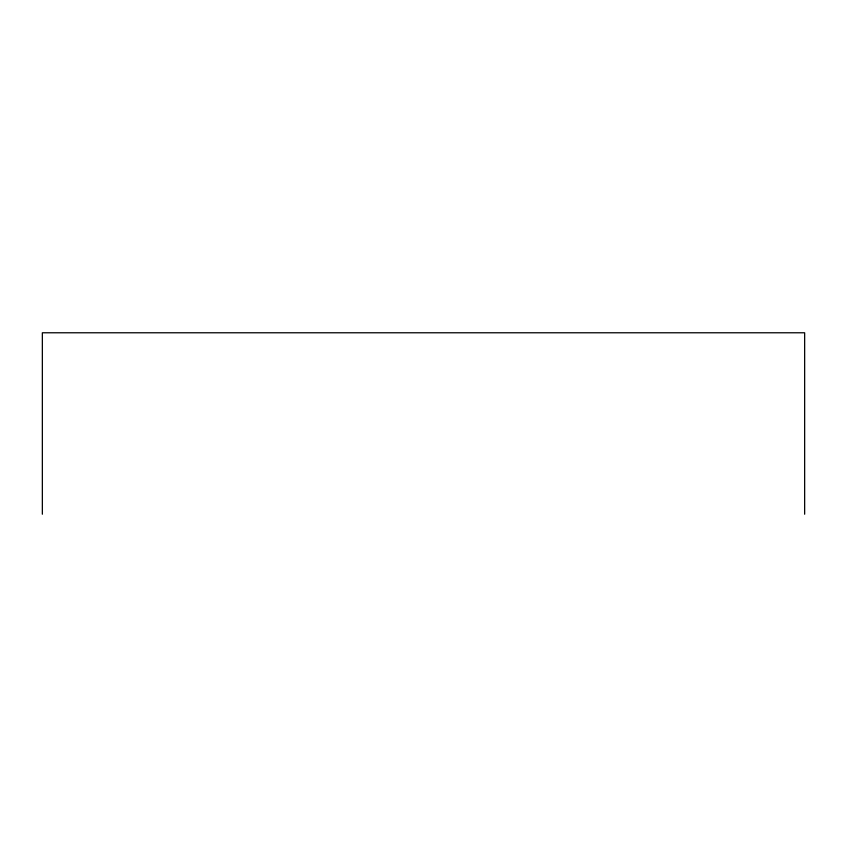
<?xml version="1.0" encoding="UTF-8"?>
<svg xmlns="http://www.w3.org/2000/svg" width="847" height="847" viewBox="0 0 847 847"><rect width="100%" height="100%" fill="white"/><g stroke="black" fill="none" stroke-linecap="round" stroke-linejoin="round"><path stroke-width="1.27" d="M804.65 514.224L804.65 332.776L42.35 332.776L42.35 514.224"/></g></svg>
